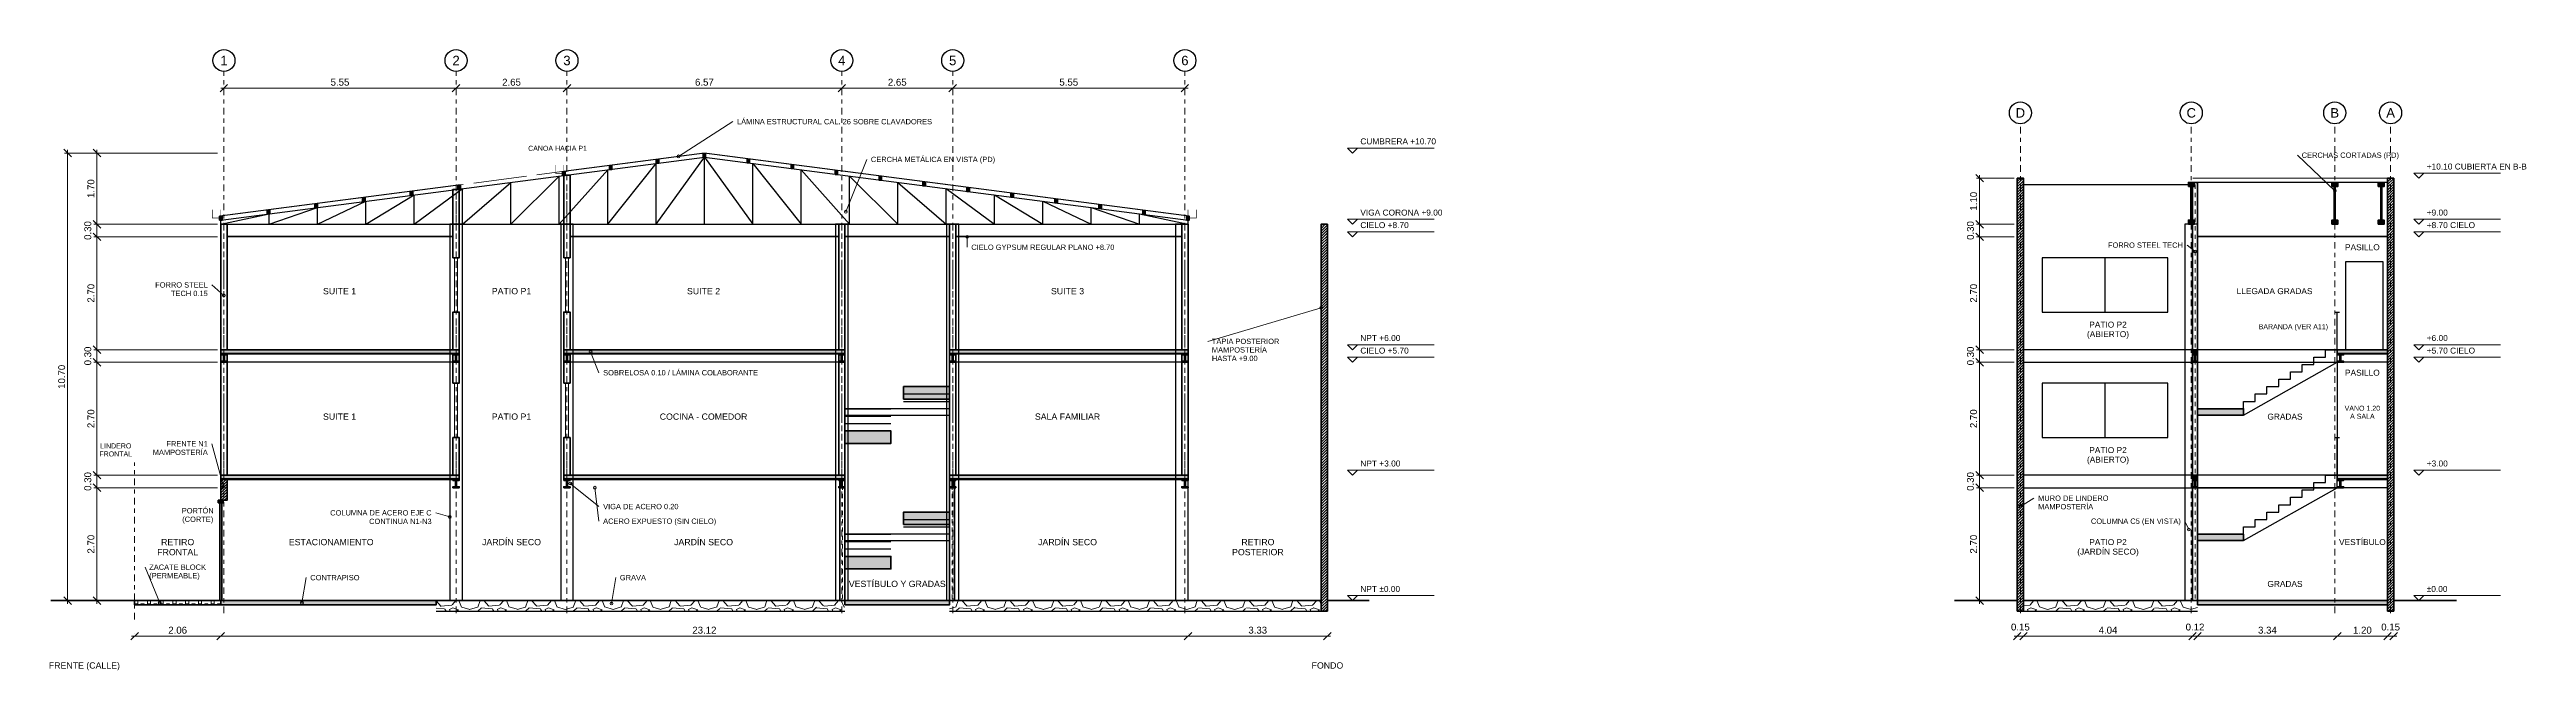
# Model space of a CAD drawing. Header units: metres. Extents: x -2 to 57.2, y -1.7 to 13.2.
import ezdxf
from ezdxf.enums import TextEntityAlignment as Align

# ---------------------------------------------------------------- set-up
doc = ezdxf.new("R2010")
doc.units = ezdxf.units.M
doc.linetypes.add('CENTER', pattern=[5.08, 3.175, -0.635, 0.635, -0.635])
doc.linetypes.add('DASHED', pattern=[1.524, 1.27, -0.254])
for name, color, linetype, lineweight in [('A-EJES', 8, 'CENTER', 13), ('A-EJES-TXT', 7, 'Continuous', 25), ('S-CIELO', 8, 'Continuous', 18), ('S-CORTE', 7, 'Continuous', 70), ('S-COTA', 7, 'Continuous', 18), ('S-CUBIERTA', 7, 'Continuous', 70), ('S-NIVEL', 7, 'Continuous', 18), ('S-OCULTO', 8, 'DASHED', 13), ('S-TERRENO', 7, 'Continuous', 50), ('S-TRAMA', 8, 'Continuous', 9), ('S-TXT', 7, 'Continuous', 18), ('S-VIDRIO', 8, 'Continuous', 13), ('S-VISTA', 7, 'Continuous', 25)]:
    doc.layers.add(name, color=color, linetype=linetype, lineweight=lineweight)
doc.styles.add('ARIAL', font='arial.ttf')
doc.dimstyles.new('COTA-75', dxfattribs={"dimtxt": 0.165, "dimasz": 0.09, "dimexe": 0.075, "dimexo": 0.075, "dimgap": 0.06, "dimtad": 1, "dimzin": 0, "dimdsep": 46, "dimtxsty": 'ARIAL', "dimtsz": 0.09, "dimcen": 2.5, "dimdle": 0.075, "dimclrd": 7, "dimclre": 7, "dimclrt": 7, "dimazin": 3, "dimtfac": 1, "dimtmove": 0, "dimatfit": 3, "dimlwd": 18, "dimlwe": 13})

msp = doc.modelspace()

# ---------------------------------------------------------------- hatches: boundary and pattern name
at = {"layer": 'S-CORTE'}
for color, points in [(7, [(13.59, 10.603), (13.65, 10.603), (13.65, 10.693), (13.59, 10.693)]), (7, [(13.59, 10.603), (13.65, 10.603), (13.65, 10.693), (13.59, 10.693)]), (7, [(10.23, 10.166), (10.29, 10.166), (10.29, 10.256), (10.23, 10.256)]), (7, [(11.35, 10.312), (11.41, 10.312), (11.41, 10.402), (11.35, 10.402)]), (7, [(12.47, 10.457), (12.53, 10.457), (12.53, 10.547), (12.47, 10.547)]), (7, [(14.641, 10.466), (14.701, 10.466), (14.701, 10.556), (14.641, 10.556)]), (7, [(15.692, 10.33), (15.752, 10.33), (15.752, 10.42), (15.692, 10.42)]), (7, [(16.743, 10.193), (16.803, 10.193), (16.803, 10.283), (16.743, 10.283)]), (7, [(17.794, 10.056), (17.854, 10.056), (17.854, 10.146), (17.794, 10.146)]), (7, [(4.31, 9.396), (4.37, 9.396), (4.37, 9.486), (4.31, 9.486)]), (7, [(5.45, 9.545), (5.51, 9.545), (5.51, 9.635), (5.45, 9.635)]), (7, [(6.59, 9.693), (6.65, 9.693), (6.65, 9.783), (6.59, 9.783)]), (7, [(7.73, 9.841), (7.79, 9.841), (7.79, 9.931), (7.73, 9.931)]), (7, [(18.845, 9.92), (18.905, 9.92), (18.905, 10.01), (18.845, 10.01)]), (7, [(19.895, 9.783), (19.955, 9.783), (19.955, 9.873), (19.895, 9.873)]), (7, [(20.946, 9.646), (21.006, 9.646), (21.006, 9.736), (20.946, 9.736)]), (7, [(21.997, 9.51), (22.057, 9.51), (22.057, 9.6), (21.997, 9.6)]), (7, [(49.09, 9.901), (49.23, 9.901), (49.23, 10.001), (49.09, 10.001)]), (7, [(52.52, 9.901), (52.66, 9.901), (52.66, 10.001), (52.52, 10.001)]), (7, [(53.63, 9.901), (53.77, 9.901), (53.77, 10.001), (53.63, 10.001)]), (7, [(2.03, 9.1), (2.09, 9.1), (2.09, 9.19), (2.03, 9.19)]), (7, [(3.17, 9.248), (3.23, 9.248), (3.23, 9.338), (3.17, 9.338)]), (7, [(23.048, 9.373), (23.108, 9.373), (23.108, 9.463), (23.048, 9.463)]), (7, [(24.099, 9.237), (24.159, 9.237), (24.159, 9.327), (24.099, 9.327)]), (7, [(25.15, 9.1), (25.21, 9.1), (25.21, 9.19), (25.15, 9.19)]), (7, [(49.09, 9), (49.23, 9), (49.23, 9.1), (49.09, 9.1)]), (7, [(52.52, 9), (52.66, 9), (52.66, 9.1), (52.52, 9.1)]), (7, [(53.63, 9), (53.77, 9), (53.77, 9.1), (53.63, 9.1)]), (8, [(2.06, 5.9), (7.76, 5.9), (7.76, 6), (2.06, 6)]), (8, [(10.26, 5.9), (16.98, 5.9), (16.98, 6), (10.26, 6)]), (8, [(19.48, 5.9), (25.18, 5.9), (25.18, 6), (19.48, 6)]), (8, [(49.19, 5.9), (49.31, 5.9), (49.31, 6), (49.19, 6)]), (8, [(52.65, 5.9), (53.85, 5.9), (53.85, 6), (52.65, 6)]), (7, [(2.06, 5.875), (2.21, 5.875), (2.21, 5.9), (2.06, 5.9)]), (7, [(2.06, 5.7), (2.21, 5.7), (2.21, 5.725), (2.06, 5.725)]), (7, [(2.123, 5.7), (2.147, 5.7), (2.147, 5.9), (2.123, 5.9)]), (7, [(7.61, 5.875), (7.76, 5.875), (7.76, 5.9), (7.61, 5.9)]), (7, [(7.61, 5.7), (7.76, 5.7), (7.76, 5.725), (7.61, 5.725)]), (7, [(7.673, 5.7), (7.697, 5.7), (7.697, 5.9), (7.673, 5.9)]), (7, [(10.26, 5.875), (10.41, 5.875), (10.41, 5.9), (10.26, 5.9)]), (7, [(10.26, 5.7), (10.41, 5.7), (10.41, 5.725), (10.26, 5.725)]), (7, [(10.323, 5.7), (10.347, 5.7), (10.347, 5.9), (10.323, 5.9)]), (7, [(16.83, 5.875), (16.98, 5.875), (16.98, 5.9), (16.83, 5.9)]), (7, [(16.83, 5.7), (16.98, 5.7), (16.98, 5.725), (16.83, 5.725)]), (7, [(16.893, 5.7), (16.917, 5.7), (16.917, 5.9), (16.893, 5.9)]), (7, [(19.48, 5.875), (19.63, 5.875), (19.63, 5.9), (19.48, 5.9)]), (7, [(19.48, 5.7), (19.63, 5.7), (19.63, 5.725), (19.48, 5.725)]), (7, [(19.543, 5.7), (19.567, 5.7), (19.567, 5.9), (19.543, 5.9)]), (7, [(25.03, 5.875), (25.18, 5.875), (25.18, 5.9), (25.03, 5.9)]), (7, [(25.03, 5.7), (25.18, 5.7), (25.18, 5.725), (25.03, 5.725)]), (7, [(25.093, 5.7), (25.117, 5.7), (25.117, 5.9), (25.093, 5.9)]), (7, [(49.19, 5.875), (49.31, 5.875), (49.31, 5.9), (49.19, 5.9)]), (7, [(49.19, 5.7), (49.31, 5.7), (49.31, 5.725), (49.19, 5.725)]), (7, [(49.238, 5.7), (49.262, 5.7), (49.262, 5.9), (49.238, 5.9)]), (7, [(52.65, 5.875), (52.8, 5.875), (52.8, 5.9), (52.65, 5.9)]), (7, [(52.65, 5.7), (52.8, 5.7), (52.8, 5.725), (52.65, 5.725)]), (7, [(52.713, 5.7), (52.737, 5.7), (52.737, 5.9), (52.713, 5.9)]), (8, [(18.38, 4.818), (19.48, 4.818), (19.48, 5.118), (18.38, 5.118)]), (8, [(49.31, 4.438), (50.41, 4.438), (50.41, 4.588), (49.31, 4.588)]), (8, [(16.98, 3.759), (18.08, 3.759), (18.08, 4.059), (16.98, 4.059)]), (8, [(2.06, 2.9), (7.76, 2.9), (7.76, 3), (2.06, 3)]), (8, [(10.26, 2.9), (16.98, 2.9), (16.98, 3), (10.26, 3)]), (8, [(19.48, 2.9), (25.18, 2.9), (25.18, 3), (19.48, 3)]), (8, [(49.19, 2.9), (49.31, 2.9), (49.31, 3), (49.19, 3)]), (8, [(52.65, 2.9), (53.85, 2.9), (53.85, 3), (52.65, 3)]), (7, [(2, 2.34), (2.12, 2.34), (2.12, 2.4), (2, 2.4)]), (7, [(2.035, 0), (2.085, 0), (2.085, 2.4), (2.035, 2.4)]), (7, [(7.61, 2.875), (7.76, 2.875), (7.76, 2.9), (7.61, 2.9)]), (7, [(7.61, 2.7), (7.76, 2.7), (7.76, 2.725), (7.61, 2.725)]), (7, [(7.673, 2.7), (7.697, 2.7), (7.697, 2.9), (7.673, 2.9)]), (7, [(10.26, 2.875), (10.41, 2.875), (10.41, 2.9), (10.26, 2.9)]), (7, [(10.26, 2.7), (10.41, 2.7), (10.41, 2.725), (10.26, 2.725)]), (7, [(10.323, 2.7), (10.347, 2.7), (10.347, 2.9), (10.323, 2.9)]), (7, [(16.83, 2.875), (16.98, 2.875), (16.98, 2.9), (16.83, 2.9)]), (7, [(16.83, 2.7), (16.98, 2.7), (16.98, 2.725), (16.83, 2.725)]), (7, [(16.893, 2.7), (16.917, 2.7), (16.917, 2.9), (16.893, 2.9)]), (7, [(19.48, 2.875), (19.63, 2.875), (19.63, 2.9), (19.48, 2.9)]), (7, [(19.48, 2.7), (19.63, 2.7), (19.63, 2.725), (19.48, 2.725)]), (7, [(19.543, 2.7), (19.567, 2.7), (19.567, 2.9), (19.543, 2.9)]), (7, [(25.03, 2.875), (25.18, 2.875), (25.18, 2.9), (25.03, 2.9)]), (7, [(25.03, 2.7), (25.18, 2.7), (25.18, 2.725), (25.03, 2.725)]), (7, [(25.093, 2.7), (25.117, 2.7), (25.117, 2.9), (25.093, 2.9)]), (7, [(49.19, 2.875), (49.31, 2.875), (49.31, 2.9), (49.19, 2.9)]), (7, [(49.19, 2.7), (49.31, 2.7), (49.31, 2.725), (49.19, 2.725)]), (7, [(49.238, 2.7), (49.262, 2.7), (49.262, 2.9), (49.238, 2.9)]), (7, [(52.65, 2.875), (52.8, 2.875), (52.8, 2.9), (52.65, 2.9)]), (7, [(52.65, 2.7), (52.8, 2.7), (52.8, 2.725), (52.65, 2.725)]), (7, [(52.713, 2.7), (52.737, 2.7), (52.737, 2.9), (52.713, 2.9)]), (8, [(18.38, 1.818), (19.48, 1.818), (19.48, 2.118), (18.38, 2.118)]), (8, [(49.31, 1.438), (50.41, 1.438), (50.41, 1.588), (49.31, 1.588)]), (8, [(16.98, 0.759), (18.08, 0.759), (18.08, 1.059), (16.98, 1.059)]), (8, [(2.06, -0.1), (7.21, -0.1), (7.21, 0), (2.06, 0)]), (8, [(16.98, -0.1), (19.48, -0.1), (19.48, 0), (16.98, 0)]), (8, [(49.31, -0.1), (53.85, -0.1), (53.85, 0), (49.31, 0)])]:
    msp.add_hatch(color=color, dxfattribs=at).paths.add_polyline_path(points)
at = {"layer": 'S-TRAMA'}
h = msp.add_hatch(dxfattribs=at)
h.set_pattern_fill('ANSI31', scale=0.0144)
h.paths.add_polyline_path([(45, -0.25), (45.15, -0.25), (45.15, 10.101), (45, 10.101)])
h = msp.add_hatch(dxfattribs=at)
h.set_pattern_fill('ANSI31', scale=0.0144)
h.paths.add_polyline_path([(53.85, -0.25), (54, -0.25), (54, 10.101), (53.85, 10.101)])
h = msp.add_hatch(dxfattribs=at)
h.set_pattern_fill('ANSI31', scale=0.0144)
h.paths.add_polyline_path([(28.362, -0.25), (28.512, -0.25), (28.512, 9), (28.362, 9)])
h = msp.add_hatch(dxfattribs=at)
h.set_pattern_fill('ANSI31', scale=0.0144)
h.paths.add_polyline_path([(2.06, 2.4), (2.21, 2.4), (2.21, 2.9), (2.06, 2.9)])
h = msp.add_hatch(dxfattribs=at)
h.set_pattern_fill('BOX', scale=0.012)
h.paths.add_polyline_path([(0, -0.1), (2.06, -0.1), (2.06, 0), (0, 0)])
h = msp.add_hatch(dxfattribs=at)
h.set_pattern_fill('GRAVEL', scale=0.045)
h.paths.add_polyline_path([(7.21, -0.25), (16.98, -0.25), (16.98, 0), (7.21, 0)])
h = msp.add_hatch(dxfattribs=at)
h.set_pattern_fill('GRAVEL', scale=0.045)
h.paths.add_polyline_path([(19.48, -0.25), (28.362, -0.25), (28.362, 0), (19.48, 0)])
h = msp.add_hatch(dxfattribs=at)
h.set_pattern_fill('GRAVEL', scale=0.045)
h.paths.add_polyline_path([(45.15, -0.25), (49.31, -0.25), (49.31, 0), (45.15, 0)])

# ---------------------------------------------------------------- linework, layer by layer
at = {"layer": 'A-EJES', "ltscale": 0.05}
for p, q in [((2.135, -0.3), (2.135, 12.653)), ((7.685, -0.3), (7.685, 12.653)), ((10.335, -0.3), (10.335, 12.653)), ((16.905, -0.3), (16.905, 12.653)), ((19.555, -0.3), (19.555, 12.653)), ((25.105, -0.3), (25.105, 12.653)), ((45.075, -0.3), (45.075, 11.401)), ((49.16, -0.3), (49.16, 11.401)), ((52.59, -0.3), (52.59, 11.401)), ((53.925, -0.3), (53.925, 11.401)), ((0, -0.45), (0, 3.3))]:
    msp.add_line(p, q, dxfattribs=at)
at = {"layer": 'A-EJES-TXT'}
for centre in [(2.135, 12.915), (7.685, 12.915), (10.335, 12.915), (16.905, 12.915), (19.555, 12.915), (25.105, 12.915), (45.075, 11.663), (49.16, 11.663), (52.59, 11.663), (53.925, 11.663)]:
    msp.add_circle(centre, 0.263, dxfattribs=at)
at = {"layer": 'S-CIELO'}
for p, q in [((2.21, 8.712), (7.61, 8.712)), ((2.21, 8.7), (7.61, 8.7)), ((10.41, 8.712), (16.83, 8.712)), ((10.41, 8.7), (16.83, 8.7)), ((16.98, 8.712), (19.48, 8.712)), ((16.98, 8.7), (19.48, 8.7)), ((19.63, 8.712), (25.03, 8.712)), ((19.63, 8.7), (25.03, 8.7)), ((53.85, 8.712), (49.31, 8.712)), ((53.85, 8.7), (49.31, 8.7)), ((2.21, 5.713), (7.61, 5.713)), ((2.21, 5.7), (7.61, 5.7)), ((10.41, 5.713), (16.83, 5.713)), ((10.41, 5.7), (16.83, 5.7)), ((19.63, 5.713), (25.03, 5.713)), ((19.63, 5.7), (25.03, 5.7)), ((53.85, 5.713), (52.65, 5.713)), ((53.85, 5.7), (52.65, 5.7))]:
    msp.add_line(p, q, dxfattribs=at)
at = {"layer": 'S-CORTE'}
for p, q in [((2.06, 5.912), (7.76, 5.912)), ((10.26, 5.912), (16.98, 5.912)), ((19.48, 5.912), (25.18, 5.912)), ((49.31, 5.912), (49.19, 5.912)), ((53.85, 5.912), (52.65, 5.912)), ((2.06, 2.912), (7.76, 2.912)), ((10.26, 2.912), (16.98, 2.912)), ((19.48, 2.912), (25.18, 2.912)), ((49.31, 2.912), (49.19, 2.912)), ((53.85, 2.912), (52.65, 2.912))]:
    msp.add_line(p, q, dxfattribs=at)
for points in [[(13.59, 10.603), (13.65, 10.603), (13.65, 10.693), (13.59, 10.693)], [(13.59, 10.603), (13.65, 10.603), (13.65, 10.693), (13.59, 10.693)], [(10.23, 10.166), (10.29, 10.166), (10.29, 10.256), (10.23, 10.256)], [(10.26, 8.2), (10.41, 8.2), (10.41, 10.176), (10.26, 10.176)], [(11.35, 10.312), (11.41, 10.312), (11.41, 10.402), (11.35, 10.402)], [(12.47, 10.457), (12.53, 10.457), (12.53, 10.547), (12.47, 10.547)], [(14.641, 10.466), (14.701, 10.466), (14.701, 10.556), (14.641, 10.556)], [(15.692, 10.33), (15.752, 10.33), (15.752, 10.42), (15.692, 10.42)], [(16.743, 10.193), (16.803, 10.193), (16.803, 10.283), (16.743, 10.283)], [(17.794, 10.056), (17.854, 10.056), (17.854, 10.146), (17.794, 10.146)], [(45, -0.25), (45.15, -0.25), (45.15, 10.101), (45, 10.101)], [(53.85, -0.25), (54, -0.25), (54, 10.101), (53.85, 10.101)], [(4.31, 9.396), (4.37, 9.396), (4.37, 9.486), (4.31, 9.486)], [(5.45, 9.545), (5.51, 9.545), (5.51, 9.635), (5.45, 9.635)], [(6.59, 9.693), (6.65, 9.693), (6.65, 9.783), (6.59, 9.783)], [(7.61, 8.2), (7.76, 8.2), (7.76, 9.831), (7.61, 9.831)], [(7.73, 9.841), (7.79, 9.841), (7.79, 9.931), (7.73, 9.931)], [(18.845, 9.92), (18.905, 9.92), (18.905, 10.01), (18.845, 10.01)], [(19.895, 9.783), (19.955, 9.783), (19.955, 9.873), (19.895, 9.873)], [(20.946, 9.646), (21.006, 9.646), (21.006, 9.736), (20.946, 9.736)], [(21.997, 9.51), (22.057, 9.51), (22.057, 9.6), (21.997, 9.6)], [(49.09, 9.901), (49.23, 9.901), (49.23, 10.001), (49.09, 10.001)], [(49.19, 6), (49.31, 6), (49.31, 10.001), (49.19, 10.001)], [(52.52, 9.901), (52.66, 9.901), (52.66, 10.001), (52.52, 10.001)], [(53.63, 9.901), (53.77, 9.901), (53.77, 10.001), (53.63, 10.001)], [(2.03, 9.1), (2.09, 9.1), (2.09, 9.19), (2.03, 9.19)], [(2.06, 6), (2.21, 6), (2.21, 9), (2.06, 9)], [(3.17, 9.248), (3.23, 9.248), (3.23, 9.338), (3.17, 9.338)], [(16.83, 6), (16.98, 6), (16.98, 9), (16.83, 9)], [(19.48, 6), (19.63, 6), (19.63, 9), (19.48, 9)], [(23.048, 9.373), (23.108, 9.373), (23.108, 9.463), (23.048, 9.463)], [(24.099, 9.237), (24.159, 9.237), (24.159, 9.327), (24.099, 9.327)], [(25.03, 6), (25.18, 6), (25.18, 9), (25.03, 9)], [(25.15, 9.1), (25.21, 9.1), (25.21, 9.19), (25.15, 9.19)], [(28.362, -0.25), (28.512, -0.25), (28.512, 9), (28.362, 9)], [(49.09, 9), (49.23, 9), (49.23, 9.1), (49.09, 9.1)], [(52.52, 9), (52.66, 9), (52.66, 9.1), (52.52, 9.1)], [(53.63, 9), (53.77, 9), (53.77, 9.1), (53.63, 9.1)], [(7.61, 6), (7.76, 6), (7.76, 6.9), (7.61, 6.9)], [(10.26, 6), (10.41, 6), (10.41, 6.9), (10.26, 6.9)], [(2.06, 5.9), (7.76, 5.9), (7.76, 6), (2.06, 6)], [(10.26, 5.9), (16.98, 5.9), (16.98, 6), (10.26, 6)], [(19.48, 5.9), (25.18, 5.9), (25.18, 6), (19.48, 6)], [(49.19, 5.9), (49.31, 5.9), (49.31, 6), (49.19, 6)], [(52.65, 5.9), (53.85, 5.9), (53.85, 6), (52.65, 6)], [(2.06, 5.875), (2.21, 5.875), (2.21, 5.9), (2.06, 5.9)], [(2.06, 3), (2.21, 3), (2.21, 5.9), (2.06, 5.9)], [(2.06, 5.7), (2.21, 5.7), (2.21, 5.725), (2.06, 5.725)], [(2.123, 5.7), (2.147, 5.7), (2.147, 5.9), (2.123, 5.9)], [(7.61, 5.875), (7.76, 5.875), (7.76, 5.9), (7.61, 5.9)], [(7.61, 5.2), (7.76, 5.2), (7.76, 5.9), (7.61, 5.9)], [(7.61, 5.7), (7.76, 5.7), (7.76, 5.725), (7.61, 5.725)], [(7.673, 5.7), (7.697, 5.7), (7.697, 5.9), (7.673, 5.9)], [(10.26, 5.875), (10.41, 5.875), (10.41, 5.9), (10.26, 5.9)], [(10.26, 5.2), (10.41, 5.2), (10.41, 5.9), (10.26, 5.9)], [(10.26, 5.7), (10.41, 5.7), (10.41, 5.725), (10.26, 5.725)], [(10.323, 5.7), (10.347, 5.7), (10.347, 5.9), (10.323, 5.9)], [(16.83, 5.875), (16.98, 5.875), (16.98, 5.9), (16.83, 5.9)], [(16.83, 3), (16.98, 3), (16.98, 5.9), (16.83, 5.9)], [(16.83, 5.7), (16.98, 5.7), (16.98, 5.725), (16.83, 5.725)], [(16.893, 5.7), (16.917, 5.7), (16.917, 5.9), (16.893, 5.9)], [(19.48, 5.875), (19.63, 5.875), (19.63, 5.9), (19.48, 5.9)], [(19.48, 3), (19.63, 3), (19.63, 5.9), (19.48, 5.9)], [(19.48, 5.7), (19.63, 5.7), (19.63, 5.725), (19.48, 5.725)], [(19.543, 5.7), (19.567, 5.7), (19.567, 5.9), (19.543, 5.9)], [(25.03, 5.875), (25.18, 5.875), (25.18, 5.9), (25.03, 5.9)], [(25.03, 3), (25.18, 3), (25.18, 5.9), (25.03, 5.9)], [(25.03, 5.7), (25.18, 5.7), (25.18, 5.725), (25.03, 5.725)], [(25.093, 5.7), (25.117, 5.7), (25.117, 5.9), (25.093, 5.9)], [(49.19, 3), (49.31, 3), (49.31, 5.9), (49.19, 5.9)], [(49.19, 5.875), (49.31, 5.875), (49.31, 5.9), (49.19, 5.9)], [(49.19, 5.7), (49.31, 5.7), (49.31, 5.725), (49.19, 5.725)], [(49.238, 5.7), (49.262, 5.7), (49.262, 5.9), (49.238, 5.9)], [(52.65, 5.875), (52.8, 5.875), (52.8, 5.9), (52.65, 5.9)], [(52.65, 5.7), (52.8, 5.7), (52.8, 5.725), (52.65, 5.725)], [(52.713, 5.7), (52.737, 5.7), (52.737, 5.9), (52.713, 5.9)], [(18.38, 4.818), (19.48, 4.818), (19.48, 5.118), (18.38, 5.118)], [(49.31, 4.438), (50.41, 4.438), (50.41, 4.588), (49.31, 4.588)], [(7.61, 3), (7.76, 3), (7.76, 3.9), (7.61, 3.9)], [(10.26, 3), (10.41, 3), (10.41, 3.9), (10.26, 3.9)], [(16.98, 3.759), (18.08, 3.759), (18.08, 4.059), (16.98, 4.059)], [(2.06, 2.9), (7.76, 2.9), (7.76, 3), (2.06, 3)], [(10.26, 2.9), (16.98, 2.9), (16.98, 3), (10.26, 3)], [(19.48, 2.9), (25.18, 2.9), (25.18, 3), (19.48, 3)], [(49.19, 2.9), (49.31, 2.9), (49.31, 3), (49.19, 3)], [(52.65, 2.9), (53.85, 2.9), (53.85, 3), (52.65, 3)], [(2, 2.34), (2.12, 2.34), (2.12, 2.4), (2, 2.4)], [(2.035, 0), (2.085, 0), (2.085, 2.4), (2.035, 2.4)], [(2.06, 2.4), (2.21, 2.4), (2.21, 2.9), (2.06, 2.9)], [(7.61, 2.875), (7.76, 2.875), (7.76, 2.9), (7.61, 2.9)], [(7.61, 2.7), (7.76, 2.7), (7.76, 2.725), (7.61, 2.725)], [(7.673, 2.7), (7.697, 2.7), (7.697, 2.9), (7.673, 2.9)], [(10.26, 2.875), (10.41, 2.875), (10.41, 2.9), (10.26, 2.9)], [(10.26, 2.7), (10.41, 2.7), (10.41, 2.725), (10.26, 2.725)], [(10.323, 2.7), (10.347, 2.7), (10.347, 2.9), (10.323, 2.9)], [(16.83, 2.875), (16.98, 2.875), (16.98, 2.9), (16.83, 2.9)], [(16.83, 2.7), (16.98, 2.7), (16.98, 2.725), (16.83, 2.725)], [(16.86, 0), (16.98, 0), (16.98, 2.9), (16.86, 2.9)], [(16.893, 2.7), (16.917, 2.7), (16.917, 2.9), (16.893, 2.9)], [(19.48, 2.875), (19.63, 2.875), (19.63, 2.9), (19.48, 2.9)], [(19.48, 0), (19.6, 0), (19.6, 2.9), (19.48, 2.9)], [(19.48, 2.7), (19.63, 2.7), (19.63, 2.725), (19.48, 2.725)], [(19.543, 2.7), (19.567, 2.7), (19.567, 2.9), (19.543, 2.9)], [(25.03, 2.875), (25.18, 2.875), (25.18, 2.9), (25.03, 2.9)], [(25.03, 2.7), (25.18, 2.7), (25.18, 2.725), (25.03, 2.725)], [(25.093, 2.7), (25.117, 2.7), (25.117, 2.9), (25.093, 2.9)], [(49.19, 0), (49.31, 0), (49.31, 2.9), (49.19, 2.9)], [(49.19, 2.875), (49.31, 2.875), (49.31, 2.9), (49.19, 2.9)], [(49.19, 2.7), (49.31, 2.7), (49.31, 2.725), (49.19, 2.725)], [(49.238, 2.7), (49.262, 2.7), (49.262, 2.9), (49.238, 2.9)], [(52.65, 2.875), (52.8, 2.875), (52.8, 2.9), (52.65, 2.9)], [(52.65, 2.7), (52.8, 2.7), (52.8, 2.725), (52.65, 2.725)], [(52.713, 2.7), (52.737, 2.7), (52.737, 2.9), (52.713, 2.9)], [(18.38, 1.818), (19.48, 1.818), (19.48, 2.118), (18.38, 2.118)], [(49.31, 1.438), (50.41, 1.438), (50.41, 1.588), (49.31, 1.588)], [(16.98, 0.759), (18.08, 0.759), (18.08, 1.059), (16.98, 1.059)], [(0, -0.1), (2.06, -0.1), (2.06, 0), (0, 0)], [(2.06, -0.1), (7.21, -0.1), (7.21, 0), (2.06, 0)], [(16.98, -0.1), (19.48, -0.1), (19.48, 0), (16.98, 0)], [(49.31, -0.1), (53.85, -0.1), (53.85, 0), (49.31, 0)]]:
    msp.add_lwpolyline(points, close=True, dxfattribs=at)
at = {"layer": 'S-CORTE', "const_width": 0.012}
for points in [[(10.06, 10.416), (10.06, 10.216), (10.26, 10.216), (10.26, 10.416)], [(1.86, 9.35), (1.86, 9.15), (2.06, 9.15), (2.06, 9.35)], [(25.18, 9.35), (25.18, 9.15), (25.38, 9.15), (25.38, 9.35)]]:
    msp.add_lwpolyline(points, dxfattribs=at)
at = {"layer": 'S-CUBIERTA', "const_width": 0.025}
for points in [[(10.26, 10.266), (13.62, 10.703), (25.18, 9.2)], [(53.85, 10.101), (49.19, 10.101)], [(2.06, 9.2), (7.76, 9.941)]]:
    msp.add_lwpolyline(points, dxfattribs=at)
at = {"layer": 'S-NIVEL'}
for p, q in [((28.992, 10.823), (31.062, 10.823)), ((54.48, 10.221), (56.55, 10.221)), ((28.992, 9.12), (31.062, 9.12)), ((54.48, 9.12), (56.55, 9.12)), ((28.992, 8.82), (31.062, 8.82)), ((54.48, 8.82), (56.55, 8.82)), ((28.992, 6.12), (31.062, 6.12)), ((54.48, 6.12), (56.55, 6.12)), ((28.992, 5.82), (31.062, 5.82)), ((54.48, 5.82), (56.55, 5.82)), ((28.992, 3.12), (31.062, 3.12)), ((54.48, 3.12), (56.55, 3.12)), ((28.992, 0.12), (31.062, 0.12)), ((54.48, 0.12), (56.55, 0.12))]:
    msp.add_line(p, q, dxfattribs=at)
for points in [[(28.992, 10.823), (29.232, 10.823), (29.112, 10.703)], [(54.48, 10.221), (54.72, 10.221), (54.6, 10.101)], [(28.992, 9.12), (29.232, 9.12), (29.112, 9)], [(54.48, 9.12), (54.72, 9.12), (54.6, 9)], [(28.992, 8.82), (29.232, 8.82), (29.112, 8.7)], [(54.48, 8.82), (54.72, 8.82), (54.6, 8.7)], [(28.992, 6.12), (29.232, 6.12), (29.112, 6)], [(54.48, 6.12), (54.72, 6.12), (54.6, 6)], [(28.992, 5.82), (29.232, 5.82), (29.112, 5.7)], [(54.48, 5.82), (54.72, 5.82), (54.6, 5.7)], [(28.992, 3.12), (29.232, 3.12), (29.112, 3)], [(54.48, 3.12), (54.72, 3.12), (54.6, 3)], [(28.992, 0.12), (29.232, 0.12), (29.112, 0)], [(54.48, 0.12), (54.72, 0.12), (54.6, 0)]]:
    msp.add_lwpolyline(points, close=True, dxfattribs=at)
at = {"layer": 'S-OCULTO', "ltscale": 0.0225}
for p, q in [((10.335, 8.25), (10.335, 10.126)), ((7.685, 8.25), (7.685, 9.781)), ((49.25, 6.05), (49.25, 9.951)), ((2.135, 6.05), (2.135, 8.95)), ((16.905, 6.05), (16.905, 8.95)), ((19.555, 6.05), (19.555, 8.95)), ((25.105, 6.05), (25.105, 8.95)), ((7.685, 6.05), (7.685, 6.85)), ((10.335, 6.05), (10.335, 6.85)), ((2.135, 3.05), (2.135, 5.85)), ((7.685, 5.25), (7.685, 5.85)), ((10.335, 5.25), (10.335, 5.85)), ((16.905, 3.05), (16.905, 5.85)), ((19.555, 3.05), (19.555, 5.85)), ((25.105, 3.05), (25.105, 5.85)), ((49.25, 3.05), (49.25, 5.85)), ((7.685, 3.05), (7.685, 3.85)), ((10.335, 3.05), (10.335, 3.85)), ((16.92, 0.05), (16.92, 2.85)), ((19.54, 0.05), (19.54, 2.85)), ((49.25, 0.05), (49.25, 2.85))]:
    msp.add_line(p, q, dxfattribs=at)
at = {"layer": 'S-OCULTO'}
msp.add_lwpolyline([(2.06, 9.2), (13.62, 10.703), (25.18, 9.2)], dxfattribs=at)
at = {"layer": 'S-TERRENO'}
for p, q in [((-2, 0), (0, 0)), ((7.21, 0), (16.98, 0)), ((19.48, 0), (28.362, 0)), ((28.512, 0), (29.512, 0)), ((43.5, 0), (45, 0)), ((45.15, 0), (49.31, 0)), ((54, 0), (55.5, 0))]:
    msp.add_line(p, q, dxfattribs=at)
at = {"layer": 'S-TXT'}
for p, q in [((14.3, 11.453), (13, 10.622)), ((17.5, 10.55), (17, 9.3)), ((51.7, 10.651), (52.59, 9.801)), ((19.9, 8.45), (19.9, 8.7)), ((49.06, 8.5), (49.25, 8.35)), ((1.85, 7.55), (2.135, 7.3)), ((25.65, 6.2), (28.362, 7)), ((11.1, 5.45), (10.9, 5.95)), ((1.85, 3.75), (2.13, 2.7)), ((11.1, 2.25), (10.415, 2.8)), ((11.1, 1.9), (11, 2.7)), ((45.4, 2.45), (45.075, 2.25)), ((7.2, 2.1), (7.535, 2)), ((49.01, 1.9), (49.1, 1.7)), ((0.25, 0.8), (0.6, -0.05)), ((4.1, 0.55), (4, -0.05)), ((11.5, 0.55), (11.4, -0.07))]:
    msp.add_line(p, q, dxfattribs=at)
for centre in [(13, 10.622), (52.59, 9.801), (17, 9.3), (19.9, 8.7), (49.25, 8.35), (2.135, 7.3), (28.362, 7), (10.9, 5.95), (2.13, 2.7), (10.415, 2.8), (11, 2.7), (7.535, 2), (45.075, 2.25), (49.1, 1.7), (0.6, -0.05), (4, -0.05), (11.4, -0.07)]:
    msp.add_circle(centre, 0.0338, dxfattribs=at)
at = {"layer": 'S-VIDRIO'}
for p, q in [((7.65, 6.9), (7.65, 8.2)), ((7.72, 6.9), (7.72, 8.2)), ((10.3, 6.9), (10.3, 8.2)), ((10.37, 6.9), (10.37, 8.2)), ((7.65, 3.9), (7.65, 5.2)), ((7.72, 3.9), (7.72, 5.2)), ((10.3, 3.9), (10.3, 5.2)), ((10.37, 3.9), (10.37, 5.2))]:
    msp.add_line(p, q, dxfattribs=at)
at = {"layer": 'S-VISTA'}
for p, q in [((8.996, 9), (10.152, 10.152)), ((10.152, 9), (11.308, 10.302)), ((10.152, 9), (10.152, 10.152)), ((11.308, 9), (12.464, 10.453)), ((11.308, 9), (11.308, 10.302)), ((12.464, 9), (13.62, 10.603)), ((12.464, 9), (12.464, 10.453)), ((13.62, 9), (13.62, 10.603)), ((13.62, 10.603), (14.776, 9)), ((14.776, 9), (14.776, 10.453)), ((14.776, 10.453), (15.932, 9)), ((15.932, 9), (15.932, 10.302)), ((15.932, 10.302), (17.088, 9)), ((17.088, 9), (17.088, 10.152)), ((17.088, 10.152), (18.244, 9)), ((4.372, 9), (5.528, 9.551)), ((5.528, 9), (6.684, 9.701)), ((5.528, 9), (5.528, 9.551)), ((6.684, 9), (7.84, 9.851)), ((6.684, 9), (6.684, 9.701)), ((7.84, 9), (8.996, 10.002)), ((7.84, 9), (7.84, 9.851)), ((8.996, 9), (8.996, 10.002)), ((18.244, 9), (18.244, 10.002)), ((18.244, 10.002), (19.4, 9)), ((19.4, 9), (19.4, 9.851)), ((19.4, 9.851), (20.556, 9)), ((20.556, 9), (20.556, 9.701)), ((20.556, 9.701), (21.712, 9)), ((21.712, 9), (21.712, 9.551)), ((21.712, 9.551), (22.868, 9)), ((49.19, 9.941), (45.15, 9.941)), ((53.85, 10.001), (49.19, 10.001)), ((2.06, 9), (3.216, 9.25)), ((2.06, 9), (2.06, 9.1)), ((2.06, 9), (25.18, 9)), ((3.216, 9), (4.372, 9.401)), ((3.216, 9), (3.216, 9.25)), ((4.372, 9), (4.372, 9.401)), ((22.868, 9), (22.868, 9.401)), ((22.868, 9.401), (24.024, 9)), ((24.024, 9), (24.024, 9.25)), ((24.024, 9.25), (25.18, 9)), ((25.18, 9), (25.18, 9.1)), ((47.1, 6.9), (47.1, 8.2)), ((52.6, 6.9), (52.7, 6.9)), ((52.65, 6), (52.65, 6.9)), ((50.41, 4.438), (52.65, 5.7)), ((18.38, 4.941), (19.48, 4.941)), ((18.38, 4.765), (19.48, 4.765)), ((47.1, 3.9), (47.1, 5.2)), ((16.98, 4.588), (18.08, 4.588)), ((16.98, 4.412), (18.08, 4.412)), ((16.98, 4.235), (18.08, 4.235)), ((52.6, 3.9), (52.7, 3.9)), ((52.65, 3), (52.65, 3.9)), ((50.41, 1.438), (52.65, 2.7)), ((18.38, 1.941), (19.48, 1.941)), ((16.98, 1.588), (18.08, 1.588)), ((16.98, 1.412), (18.08, 1.412)), ((16.98, 1.235), (18.08, 1.235)), ((18.38, 1.765), (19.48, 1.765)), ((7.21, -0.25), (16.98, -0.25)), ((19.48, -0.25), (28.362, -0.25)), ((45.15, -0.25), (49.31, -0.25))]:
    msp.add_line(p, q, dxfattribs=at)
for points in [[(2.06, 9.1), (13.62, 10.603), (25.18, 9.1)], [(50.41, 4.588), (50.41, 4.765), (50.69, 4.765), (50.69, 4.941), (50.97, 4.941), (50.97, 5.118), (51.25, 5.118), (51.25, 5.294), (51.53, 5.294), (51.53, 5.471), (51.81, 5.471), (51.81, 5.647), (52.09, 5.647), (52.09, 5.824), (52.37, 5.824), (52.37, 6), (52.65, 6)], [(50.41, 1.588), (50.41, 1.765), (50.69, 1.765), (50.69, 1.941), (50.97, 1.941), (50.97, 2.118), (51.25, 2.118), (51.25, 2.294), (51.53, 2.294), (51.53, 2.471), (51.81, 2.471), (51.81, 2.647), (52.09, 2.647), (52.09, 2.824), (52.37, 2.824), (52.37, 3), (52.65, 3)]]:
    msp.add_lwpolyline(points, dxfattribs=at)
for points in [[(49.14, 9.1), (49.18, 9.1), (49.18, 9.901), (49.14, 9.901)], [(52.57, 9.1), (52.61, 9.1), (52.61, 9.901), (52.57, 9.901)], [(53.68, 9.1), (53.72, 9.1), (53.72, 9.901), (53.68, 9.901)], [(7.535, 0), (7.835, 0), (7.835, 9), (7.535, 9)], [(10.185, 0), (10.485, 0), (10.485, 9), (10.185, 9)], [(16.755, 0), (17.055, 0), (17.055, 9), (16.755, 9)], [(19.405, 0), (19.705, 0), (19.705, 9), (19.405, 9)], [(24.88, 0), (25.18, 0), (25.18, 9), (24.88, 9)], [(49.01, 0), (49.31, 0), (49.31, 9), (49.01, 9)], [(45.6, 6.9), (48.6, 6.9), (48.6, 8.2), (45.6, 8.2)], [(52.85, 6), (53.75, 6), (53.75, 8.1), (52.85, 8.1)], [(45.15, 5.7), (52.65, 5.7), (52.65, 6), (45.15, 6)], [(52.65, 3), (53.85, 3), (53.85, 5.7), (52.65, 5.7)], [(45.6, 3.9), (48.6, 3.9), (48.6, 5.2), (45.6, 5.2)], [(16.98, 4.438), (19.48, 4.438), (19.48, 4.588), (16.98, 4.588)], [(45.15, 2.7), (52.65, 2.7), (52.65, 3), (45.15, 3)], [(49.19, 0), (53.85, 0), (53.85, 2.7), (49.19, 2.7)], [(16.98, 1.438), (19.48, 1.438), (19.48, 1.588), (16.98, 1.588)]]:
    msp.add_lwpolyline(points, close=True, dxfattribs=at)

# ---------------------------------------------------------------- texts
at = {"layer": 'A-EJES-TXT', "style": 'ARIAL'}
for s, p in [('1', (2.135, 12.915)), ('2', (7.685, 12.915)), ('3', (10.335, 12.915)), ('4', (16.905, 12.915)), ('5', (19.555, 12.915)), ('6', (25.105, 12.915)), ('D', (45.075, 11.663)), ('C', (49.16, 11.663)), ('B', (52.59, 11.663)), ('A', (53.925, 11.663))]:
    msp.add_text(s, height=0.225, dxfattribs=at).set_placement(p, align=Align.MIDDLE_CENTER)
at = {"layer": 'S-NIVEL', "style": 'ARIAL'}
for s, p in [('CUMBRERA +10.70', (29.299, 10.868)), ('+10.10 CUBIERTA EN B-B', (54.788, 10.266)), ('VIGA CORONA +9.00', (29.299, 9.165)), ('CIELO +8.70', (29.299, 8.865)), ('+9.00', (54.788, 9.165)), ('+8.70 CIELO', (54.788, 8.865)), ('CIELO +5.70', (29.299, 5.865)), ('NPT +6.00', (29.299, 6.165)), ('+6.00', (54.788, 6.165)), ('+5.70 CIELO', (54.788, 5.865)), ('NPT +3.00', (29.299, 3.165)), ('+3.00', (54.788, 3.165)), ('NPT ±0.00', (29.299, 0.165)), ('±0.00', (54.788, 0.165))]:
    msp.add_text(s, height=0.1425, dxfattribs=at).set_placement(p, align=Align.BOTTOM_LEFT)
at = {"layer": 'S-TXT', "style": 'ARIAL'}
for s, p in [('LÁMINA ESTRUCTURAL CAL. 26 SOBRE CLAVADORES', (14.4, 11.453)), ('CERCHAS CORTADAS (PD)', (51.8, 10.651)), ('CERCHA METÁLICA EN VISTA (PD)', (17.6, 10.55)), ('CIELO GYPSUM REGULAR PLANO +8.70', (20, 8.45)), ('TAPIA POSTERIOR', (25.75, 6.2)), ('MAMPOSTERÍA', (25.75, 5.996)), ('SOBRELOSA 0.10 / LÁMINA COLABORANTE', (11.2, 5.45)), ('HASTA +9.00', (25.75, 5.792)), ('MURO DE LINDERO', (45.5, 2.45)), ('ACERO EXPUESTO (SIN CIELO)', (11.2, 1.9)), ('VIGA DE ACERO 0.20', (11.2, 2.25)), ('MAMPOSTERÍA', (45.5, 2.246)), ('ZACATE BLOCK', (0.35, 0.8)), ('(PERMEABLE)', (0.35, 0.596)), ('CONTRAPISO', (4.2, 0.55)), ('GRAVA', (11.6, 0.55))]:
    msp.add_text(s, height=0.1275, dxfattribs=at).set_placement(p, align=Align.MIDDLE_LEFT)
for s, height, p in [('CANOA HACIA P1', 0.12, (10.11, 10.816)), ('PASILLO', 0.1425, (53.25, 8.45)), ('SUITE 1', 0.15, (4.9, 7.4)), ('PATIO P1', 0.15, (9.01, 7.4)), ('SUITE 2', 0.15, (13.6, 7.4)), ('SUITE 3', 0.15, (22.3, 7.4)), ('LLEGADA GRADAS', 0.1425, (51.15, 7.4)), ('PATIO P2', 0.1425, (47.17, 6.6)), ('BARANDA (VER A11)', 0.12, (51.6, 6.55)), ('(ABIERTO)', 0.1425, (47.17, 6.372)), ('PASILLO', 0.1425, (53.25, 5.45)), ('SUITE 1', 0.15, (4.9, 4.4)), ('PATIO P1', 0.15, (9.01, 4.4)), ('COCINA - COMEDOR', 0.15, (13.6, 4.4)), ('SALA FAMILIAR', 0.15, (22.3, 4.4)), ('GRADAS', 0.1425, (51.4, 4.4)), ('VANO 1.20', 0.12, (53.25, 4.6)), ('A SALA', 0.12, (53.25, 4.408)), ('FRONTAL', 0.12, (-0.45, 3.508)), ('LINDERO', 0.12, (-0.45, 3.7)), ('PATIO P2', 0.1425, (47.17, 3.6)), ('(ABIERTO)', 0.1425, (47.17, 3.372)), ('PORTÓN', 0.1275, (1.51, 2.15)), ('(CORTE)', 0.1275, (1.51, 1.946)), ('FRONTAL', 0.15, (1.03, 1.16)), ('RETIRO', 0.15, (1.03, 1.4)), ('ESTACIONAMIENTO', 0.15, (4.7, 1.4)), ('JARDÍN SECO', 0.15, (9.01, 1.4)), ('JARDÍN SECO', 0.15, (13.6, 1.4)), ('JARDÍN SECO', 0.15, (22.3, 1.4)), ('POSTERIOR', 0.15, (26.85, 1.16)), ('RETIRO', 0.15, (26.85, 1.4)), ('(JARDÍN SECO)', 0.1425, (47.17, 1.172)), ('PATIO P2', 0.1425, (47.17, 1.4)), ('VESTÍBULO', 0.1425, (53.25, 1.4)), ('VESTÍBULO Y GRADAS', 0.15, (18.23, 0.4)), ('GRADAS', 0.1425, (51.4, 0.4)), ('FRENTE (CALLE)', 0.15, (-1.2, -1.55)), ('FONDO', 0.15, (28.512, -1.55))]:
    msp.add_text(s, height=height, dxfattribs=at).set_placement(p, align=Align.MIDDLE_CENTER)
for s, p in [('FORRO STEEL TECH', (48.96, 8.5)), ('FORRO STEEL', (1.75, 7.55)), ('TECH 0.15', (1.75, 7.346)), ('MAMPOSTERÍA', (1.75, 3.546)), ('FRENTE N1', (1.75, 3.75)), ('COLUMNA DE ACERO EJE C', (7.1, 2.1)), ('CONTINUA N1-N3', (7.1, 1.896)), ('COLUMNA C5 (EN VISTA)', (48.91, 1.9))]:
    msp.add_text(s, height=0.1275, dxfattribs=at).set_placement(p, align=Align.MIDDLE_RIGHT)

# ---------------------------------------------------------------- dimensions: what is measured, and where the dimension line sits
at = {"layer": 'S-COTA'}
for base, p1, p2 in [((2.135, 12.253), (2.135, 12.253), (7.685, 12.253)), ((7.685, 12.253), (7.685, 12.253), (10.335, 12.253)), ((10.335, 12.253), (10.335, 12.253), (16.905, 12.253)), ((16.905, 12.253), (16.905, 12.253), (19.555, 12.253)), ((19.555, 12.253), (19.555, 12.253), (25.105, 12.253)), ((45, -0.85), (45, -0.85), (45.15, -0.85)), ((49.19, -0.85), (49.19, -0.85), (49.31, -0.85)), ((53.85, -0.85), (53.85, -0.85), (54, -0.85)), ((0, -0.85), (0, -0.85), (2.06, -0.85)), ((2.06, -0.85), (2.06, -0.85), (25.18, -0.85)), ((25.18, -0.85), (25.18, -0.85), (28.512, -0.85)), ((45.15, -0.85), (45.15, -0.85), (49.19, -0.85)), ((49.31, -0.85), (49.31, -0.85), (52.65, -0.85)), ((52.65, -0.85), (52.65, -0.85), (53.85, -0.85))]:
    msp.add_linear_dim(base=base, p1=p1, p2=p2, dimstyle='COTA-75', dxfattribs=at).render()
for base, p1, p2 in [((-1.6, 0), (2.06, 0), (2.06, 10.703)), ((-0.9, 9), (2.06, 9), (2.06, 10.703)), ((44.1, 9), (45, 9), (45, 10.101)), ((-0.9, 8.7), (2.06, 8.7), (2.06, 9)), ((44.1, 8.7), (45, 8.7), (45, 9)), ((-0.9, 6), (2.06, 6), (2.06, 8.7)), ((44.1, 6), (45, 6), (45, 8.7)), ((-0.9, 5.7), (2.06, 5.7), (2.06, 6)), ((44.1, 5.7), (45, 5.7), (45, 6)), ((-0.9, 3), (2.06, 3), (2.06, 5.7)), ((44.1, 3), (45, 3), (45, 5.7)), ((-0.9, 2.7), (2.06, 2.7), (2.06, 3)), ((44.1, 2.7), (45, 2.7), (45, 3)), ((-0.9, 0), (2.06, 0), (2.06, 2.7)), ((44.1, 0), (45, 0), (45, 2.7))]:
    msp.add_linear_dim(base=base, p1=p1, p2=p2, angle=90, dimstyle='COTA-75', dxfattribs=at).render()

doc.saveas('drawing.dxf')
